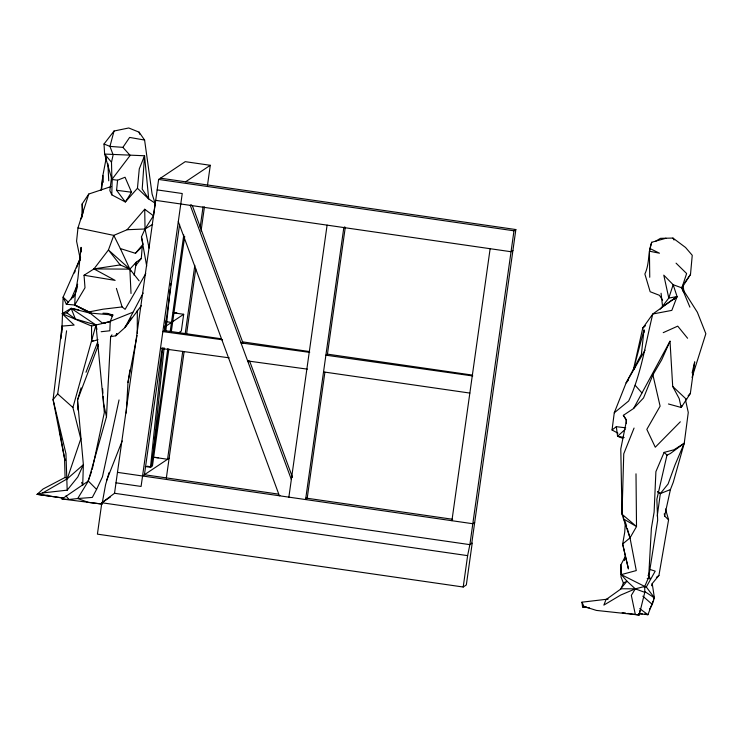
<?xml version="1.0" encoding="UTF-8"?>
<svg xmlns="http://www.w3.org/2000/svg" width="743" height="743" viewBox="0 0 743 743"><rect width="100%" height="100%" fill="white"/><g stroke="black" fill="none" stroke-linecap="round" stroke-linejoin="round"><path stroke-width="1.11" d="M137.279 333.217L137.316 310.314M81.098 387.855L77.532 400.068L83.374 464.681L67.26 478.798L65.087 477.452L43.075 489.005L37.15 494.355L42.741 492.934L67.186 490.157L65.941 453.639L53.078 399.595L62.05 326.103L63.118 297.144L80.578 257.524L76.473 267.824M81.869 217.671L82.157 203.972L88.77 194.034L111.413 186.474M155.259 203.712L152.092 194.062L144.597 140.065L139.099 132.161L128.753 127.982L114.041 131.019L104.02 144.012L104.624 154.07L144.551 155.761L139.275 168.884L137.446 188.276L125.335 201.975L111.812 194.852L112.184 178.617M625.29 523.146L624.733 532.202L622.662 543.987L625.392 556.312L620.869 564.875L621.269 574.627L636.277 570.568L630.018 537.867L623.516 518.911L623.591 516.617M61.753 332.975L62.05 326.103L74.151 325.081L62.171 313.713L71.152 308.345L78.749 309.877M81.358 251.923L81.061 247.345L77.941 278.142L75.219 294.182L74.727 305.011L89.624 313.026L112.88 315.032L110.233 321.329L109.853 330.774L101.15 331.722M109.11 472.529L105.59 484.622L102.032 504.06L88.389 502.407L77.718 498.534L92.327 497.42L96.571 489.368L88.315 481.055L61.994 498.98L68.96 499.5L77.718 498.534L88.315 481.055L106.5 416.721L110.633 336.663L111.961 334.852M627.863 613.393L639.184 615.018L644.785 592.338L644.72 586.441L648.648 577.385L651.397 528.208L654.119 512.057L655.902 471.638L664.103 452.403L674.003 449.775L684.247 443.237L688.269 412.476L685.473 399.725M126.254 413.08L127.991 382.385L129.969 369.838M135.774 265.539L141.281 258.518L142.238 246.639L135.43 253.307L120.338 248.552L113.772 235.382L77.978 227.906L76.575 241.169L80.485 260.18M61.019 338.697L62.05 326.103M101.633 189.419L102.878 175.497L106.268 157.757M682.901 291.154L681.888 287.894L690.498 274.455L692.244 255.295L685.538 247.465L672.954 238.057L660.471 238.345L655.781 241.113M116.577 190.282L117.58 180.205L125.056 177.243L131.53 192.223L125.335 201.975L116.577 190.282L131.53 192.223M145.256 466.53L150.485 467.282L162.819 347.557M164.602 330.291L165.076 325.685M165.317 323.381L165.55 321.078M153.671 449.153L164.119 347.854M165.828 331.276L170.166 289.138M170.528 285.684L170.76 283.38M665.988 238.243L651.713 242.264C647.896 252.536 649.642 263.96 644.868 274.009L650.153 291.72L659.459 295.324L662.598 300.163M644.487 332.112L643.977 329.985L641.404 354.309L626.126 382.886L614.266 412.811L612.037 429.993L617.944 433.215M101.067 190.403L102.878 175.497L103.296 182.258M111.673 176.1L109.862 190.645L111.812 194.852M668.44 403.978L681.173 407.47L690.34 393.511L694.705 361.832L692.123 372.893M114.533 493.278L469.873 544.647L472.214 543.087L466.335 584.927L463.205 587.016L97.417 534.143L101.828 502.751L114.533 493.278L158.64 179.434L185.221 161.668L210.297 165.29L207.511 185.109M162.169 348.486L144.43 474.731L278.486 494.114M164.593 331.267L179.592 224.535M167.807 348.597L151.191 466.808L147.012 466.205M170.221 331.387L183.772 234.974M168.893 348.913L152.445 465.972L150.485 467.282M171.317 331.694L184.701 236.432M173.221 312.775L183.679 314.289L181.329 331.025L177.679 333.468M182.732 351.383L167.565 459.267L153.885 457.289M185.146 334.164L194.824 265.307M200.146 227.432L203.053 206.768M166.348 478.037L184.134 351.485M186.549 334.266L195.743 268.845M201.065 230.971L204.455 206.87M288.869 497.132L327.096 225.129M324.895 372.262L307.156 498.507L305.596 499.556L343.823 227.553L344.836 226.875M327.319 355.043L345.226 227.655M451.911 520.704L490.139 248.701M463.205 587.016L467.616 555.634L469.873 544.647L513.98 230.804L515.856 229.55L471.749 543.393M657.221 516.162L660.36 493.566L668.087 483.981L675.071 464.802L684.247 443.237L670.418 453.481L666.517 455.422M65.087 477.452L64.53 458.32L53.078 399.595L57.694 393.92L66.591 330.802M146.696 266.115L141.449 236.943L145.024 228.993L153.448 215.767L155.222 203.238L148.693 198.92L137.446 188.276M639.807 610.662L639.184 615.018L596.378 610.412L583.952 606.455L582.568 606.892L581.955 602.183L608.136 599.09M648.648 577.385L657.666 520.239L656.849 499.277L666.991 455.097L664.103 452.403M134.195 275.374L136.34 262.158L141.281 258.518M651.565 585.753L652.215 583.589L658.92 575.453L668.579 519.84L665.505 508.983M614.266 412.811L628.662 400.997C641.478 373.488 645.565 343.201 652.781 314.001L677.096 296.587L673.158 284.708L663.787 275.151L668.793 298.064L660.295 309.144M127.991 382.385L137.065 335.483M92.243 469.381L104.308 412.634L103.166 396.604M119.038 399.938L102.45 476.83L96.571 489.368M668.579 519.84L664.641 516.004L670.418 489.581L673.279 482.226L684.247 443.237M117.58 180.205L111.896 179.462L111.496 162.225L113.131 154.85L109.955 146.399L114.041 131.019M638.989 613.755L647.952 614.702L653.06 601.087M624.371 560.556L625.392 556.312L628.457 568.943L622.662 543.987L630.018 537.867L636.519 526.564L635.999 473.82M649.744 277.278L649.419 251.208L651.713 242.264M42.741 492.934L67.26 478.798L80.792 438.881L72.916 407.498L95.986 324.988L110.382 321.635M643.977 329.985L633.222 370.46L642.751 328.09L652.781 314.001L671.83 310.379L677.096 296.587L668.793 298.064L673.158 284.708L681.888 287.894L697.361 312.255L705.85 333.728L692.039 377.463M72.87 297.785L75.219 294.182L77.551 286.566M77.978 227.906L88.77 194.034M649.521 609.344L652.28 604.412L654.397 597.846L652.215 583.589M689.894 307.138L681.888 287.894L686.634 273.535L676.065 263.161M682.26 287.3L682.966 285.191L684.043 291.99M80.894 219.129L82.91 213.148L82.157 203.972M110.633 336.663L115.806 335.78L125.01 327.505L125.753 325.415M87.962 481.353L91.593 471.601M98.466 344.845L77.532 400.068L77.931 409.987M85.984 372.271L97.593 342.347M106.686 480.294L122.158 440.98M681.888 287.894L682.603 286.092M634.067 428.061L623.749 453.824L622.012 514.212L623.516 518.911L625.355 522.013M74.402 272.978L75.238 270.916M635.284 614.294L631.327 595.394L635.284 588.855L620.656 588.753L626.981 581.202L623.377 583.023L621.027 588.874L605.982 599.647L603.873 605.099L620.619 595.097L635.284 588.855L644.72 586.441L621.269 574.627L626.981 581.202L635.284 588.855L644.785 592.338M116.651 333.681L115.806 335.78L116.985 333.867M682.074 405.511L681.173 407.47L679.213 398.647L672.703 386.434L670.01 341.213L661.707 359.779L652.902 374.881L643.522 397.969L633.575 408.501L623.349 415.346L626.516 420.519L620.786 448.921L622.012 514.212L636.519 526.564L623.516 518.911M71.198 298.965L77.662 284.197M141.411 305.54L125.01 327.505L143.158 293.067M644.079 586.933L646.308 586.998L655.205 571.153L649.846 569.407M633.575 408.501L670.01 341.213M145.777 273.582L125.13 309.339L122.121 306.924L116.4 288.395M645.035 350.185L626.126 382.886L628.281 380.295M633.807 369.485L634.977 367.525M135.198 264.034L136.34 262.158L129.858 269.124L131.019 293.476M125.01 327.505L131.307 317.93M104.02 144.012L109.955 146.399L122.901 147.355L129.626 137.418L144.597 140.065M684.851 282.507L690.498 274.455M68.57 302.438L63.118 297.144L66.341 304.259L74.727 305.011L84.999 287.773L84.043 275.254L93.952 268.92L108.432 249.982L113.772 235.382L127.118 229.726L145.024 228.993L152.686 224.367M67.186 490.157L77.783 476.997L83.374 464.681L82.696 485.55L81.656 482.393M653.58 598.867L654.397 597.846L646.308 586.998M135.43 253.307L143.046 244.233L141.449 236.943M127.118 229.726L144.718 209.257L153.448 215.767M66.341 304.259L75.219 294.182M645.035 325.62L642.751 328.09L645.268 325.787M96.943 329.409L95.986 324.988L91.556 326.028L62.171 313.713L66.916 312.859L71.152 308.345L89.624 313.026M680.328 421.801L655.27 447.221L646.828 429.38L660.109 406.17L652.902 374.881M688.148 395.722L690.34 393.511M673.743 299.661L677.096 296.587L662.58 306.673L661.075 293.244M625.095 429.463L617.572 436.262L622.81 438.361M612.037 429.993L616.328 426.686L625.717 427.829M656.403 577.348L658.92 575.453M185.601 181.803L210.297 165.29M191.295 204.678L190.273 205.356L291.349 479.486M166.386 325.852L171.484 322.443L166.256 321.682M172.729 321.608L183.679 314.289M161.036 347.984L160.488 348.356L229.206 357.838M222.547 339.802L162.847 331.61L164.407 330.57L221.293 338.789M249.184 361.683L248.719 361.999L248.19 360.587L247.651 360.949L307.351 369.141M309.71 352.396L240.992 342.913L242.562 341.864L309.59 351.56M110.317 497.076L101.828 502.751L467.616 555.634M142.554 475.984L169.135 458.217M512.921 250.465L511.045 251.728L155.696 200.359M279.925 495.395L279.377 495.767L178.301 221.637M472.743 375.967L325.88 355.182L327.449 354.142L472.622 375.122M474.684 522.468L472.808 523.731L117.468 472.362M91.556 326.028L91.575 341.594L93.377 340.573M37.15 494.355L63.164 498.033L37.15 494.355L38.961 493.398M663.23 332.65L677.737 326.14L687.591 338.251M132.774 312.274L110.233 321.329L102.729 323.372L88.51 311.837L74.727 305.011L91.045 312.784L88.51 311.837M657.546 491.671L660.36 493.566L670.418 489.581M91.575 341.594L98.03 339.69M89.541 311.8L103.045 309.199L122.121 306.924M84.043 275.254L115.128 280.39L93.952 268.92L120.19 264.917L129.858 269.124L139.09 280.817M585.976 606.817L582.568 606.892L589.357 607.867M43.503 495.228L48.128 495.228M102.729 323.372L105.032 323.381M93.952 268.92L129.858 269.124L130.74 271M102.971 313.212L107.308 313.37L112.88 315.032M638.943 613.523L642.296 613.848M644.534 614.062L647.952 614.702L639.704 608.628M61.994 498.98L102.032 504.06M160.516 178.181L515.856 229.55M158.64 179.434L513.98 230.804M157.163 189.892L182.249 193.524L141.086 486.442L116.001 482.82M173.695 312.459L176.834 312.914M323.53 371.918L469.845 393.075M155.185 457.344L158.315 457.799M305.986 498.089L452.645 519.283M622.197 612.576L625.597 613.068M647.199 578.388L650.562 578.89L648.035 575.221M624.166 437.525L617.572 436.262L616.328 426.686M649.419 251.208L659.468 253.196L650.069 248.58M66.916 312.859L75.377 318.988L95.986 324.988L103.5 403.486L106.5 416.721M108.283 313.964L112.184 316.332M644.961 591.688L654.397 597.846L652.698 596.332M95.986 324.988L71.152 308.345L75.377 318.988M657.648 491.717L660.36 493.566M642.853 596.183L652.28 604.412M57.694 393.92L72.916 407.498M672.703 386.434L686.653 399.558M122.901 147.355L130.155 155.426L111.896 179.462L104.624 154.07L111.496 162.225M635.181 385.301L641.924 392.926M66.006 495.897L68.96 499.5M120.19 264.917L108.432 249.982L129.858 269.124L120.338 248.552M623.349 415.346L626.005 419.238L626.386 423.594M672.954 238.057L674.059 240.026M65.588 460.316L64.53 458.32L59.459 430.058M581.955 602.183L583.952 606.455M623.377 583.023L621.046 576.995L620.869 564.875M192.242 205.393L243.184 343.554M249.592 360.959L292.51 477.35M625.662 523.063L626.6 526.239M627.222 528.357L630.018 537.867M139.099 132.161L139.647 134.214M149.092 248.088L145.024 228.993L144.718 209.257M664.27 513.784L664.641 516.004M102.599 388.589L102.924 393.168M107.893 163.646L108.729 180.8M144.551 155.761L142.201 189.066L148.693 198.92L144.551 155.761"/></g></svg>
